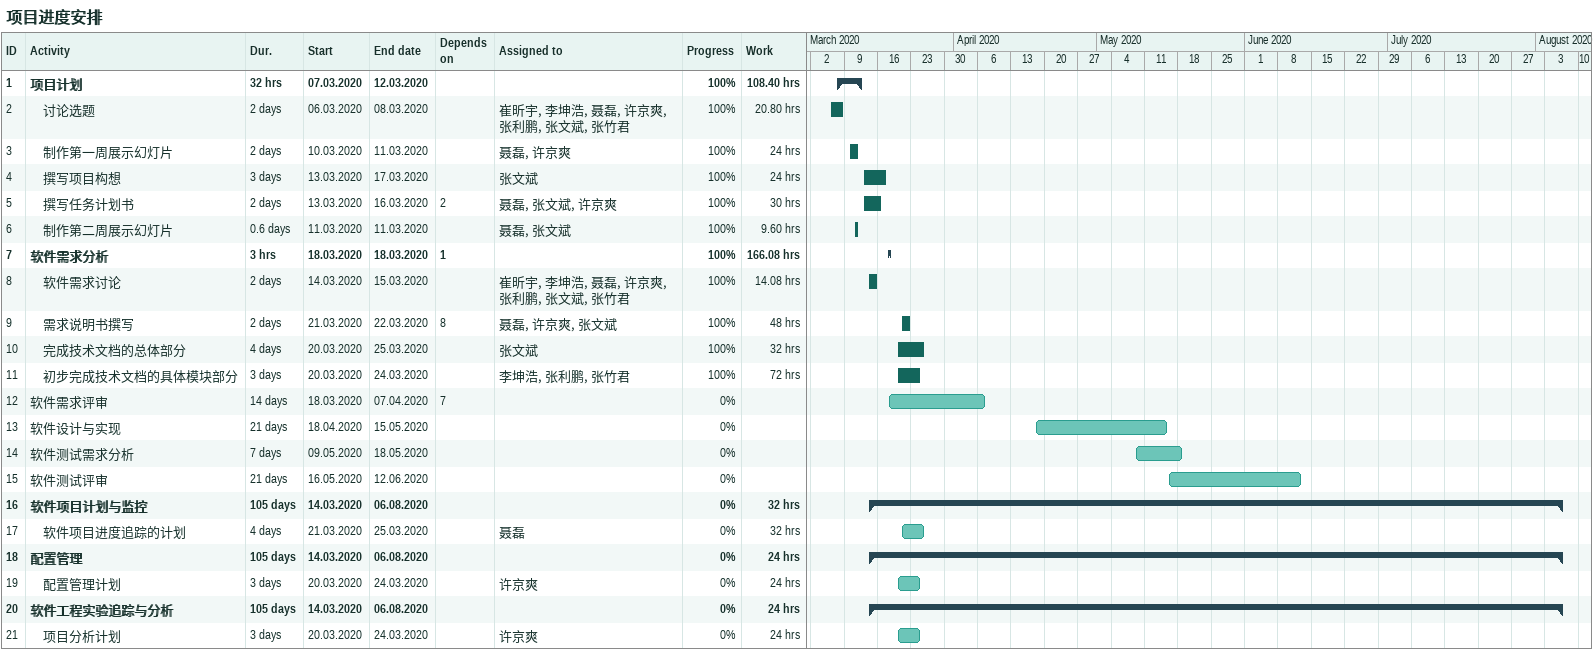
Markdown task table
项目进度安排

| ID | Level | Task | Duration | Start | Finish | Predecessors | Resources | % complete | Work (h) |
|---|---|---|---|---|---|---|---|---|---|
| 1 | 1 | **项目计划** | 32h | 2020-03-07 | 2020-03-12 |  |  | 100 | 108.40 |
| 2 | 2 | 讨论选题 | 2d | 2020-03-06 | 2020-03-08 |  | 崔昕宇, 李坤浩, 聂磊, 许京爽, 张利鹏, 张文斌, 张竹君 | 100 | 20.80 |
| 3 | 2 | 制作第一周展示幻灯片 | 2d | 2020-03-10 | 2020-03-11 |  | 聂磊, 许京爽 | 100 | 24 |
| 4 | 2 | 撰写项目构想 | 3d | 2020-03-13 | 2020-03-17 |  | 张文斌 | 100 | 24 |
| 5 | 2 | 撰写任务计划书 | 2d | 2020-03-13 | 2020-03-16 | 2 | 聂磊, 张文斌, 许京爽 | 100 | 30 |
| 6 | 2 | 制作第二周展示幻灯片 | 0.6d | 2020-03-11 | 2020-03-11 |  | 聂磊, 张文斌 | 100 | 9.60 |
| 7 | 1 | **软件需求分析** | 3h | 2020-03-18 | 2020-03-18 | 1 |  | 100 | 166.08 |
| 8 | 2 | 软件需求讨论 | 2d | 2020-03-14 | 2020-03-15 |  | 崔昕宇, 李坤浩, 聂磊, 许京爽, 张利鹏, 张文斌, 张竹君 | 100 | 14.08 |
| 9 | 2 | 需求说明书撰写 | 2d | 2020-03-21 | 2020-03-22 | 8 | 聂磊, 许京爽, 张文斌 | 100 | 48 |
| 10 | 2 | 完成技术文档的总体部分 | 4d | 2020-03-20 | 2020-03-25 |  | 张文斌 | 100 | 32 |
| 11 | 2 | 初步完成技术文档的具体模块部分 | 3d | 2020-03-20 | 2020-03-24 |  | 李坤浩, 张利鹏, 张竹君 | 100 | 72 |
| 12 | 1 | 软件需求评审 | 14d | 2020-03-18 | 2020-04-07 | 7 |  | 0 |  |
| 13 | 1 | 软件设计与实现 | 21d | 2020-04-18 | 2020-05-15 |  |  | 0 |  |
| 14 | 1 | 软件测试需求分析 | 7d | 2020-05-09 | 2020-05-18 |  |  | 0 |  |
| 15 | 1 | 软件测试评审 | 21d | 2020-05-16 | 2020-06-12 |  |  | 0 |  |
| 16 | 1 | **软件项目计划与监控** | 105d | 2020-03-14 | 2020-08-06 |  |  | 0 | 32 |
| 17 | 2 | 软件项目进度追踪的计划 | 4d | 2020-03-21 | 2020-03-25 |  | 聂磊 | 0 | 32 |
| 18 | 1 | **配置管理** | 105d | 2020-03-14 | 2020-08-06 |  |  | 0 | 24 |
| 19 | 2 | 配置管理计划 | 3d | 2020-03-20 | 2020-03-24 |  | 许京爽 | 0 | 24 |
| 20 | 1 | **软件工程实验追踪与分析** | 105d | 2020-03-14 | 2020-08-06 |  |  | 0 | 24 |
| 21 | 2 | 项目分析计划 | 3d | 2020-03-20 | 2020-03-24 |  | 许京爽 | 0 | 24 |
